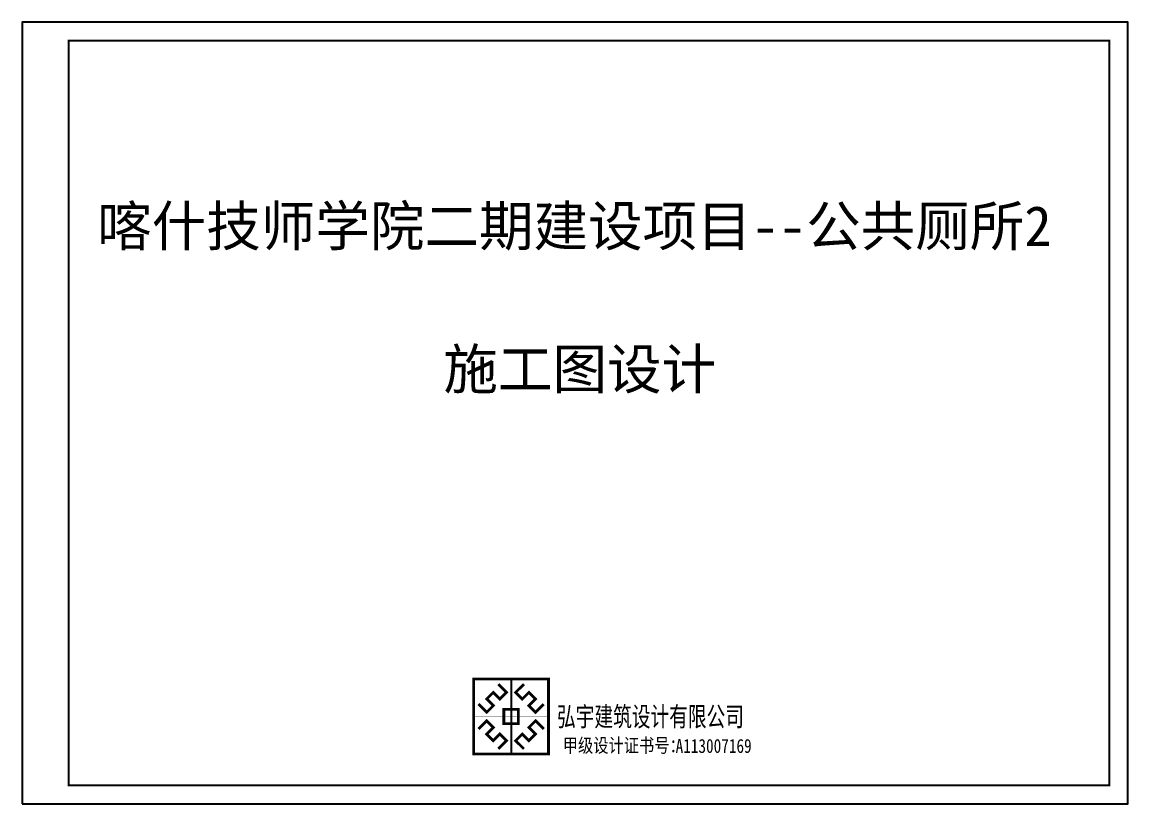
# Model space of a CAD drawing. Extents: x 126592 to 186958, y 280170 to 492839.
# Drawn here: x 126592 to 185992, y 450839 to 492839 of the extents above; entities that cross this region are included whole.
import ezdxf
from ezdxf.enums import TextEntityAlignment as Align

# ---------------------------------------------------------------- set-up
doc = ezdxf.new("R2010")
doc.units = 0
doc.header["$LTSCALE"] = 1000
doc.header["$MEASUREMENT"] = 0
for name, color, linetype in [('PUB_TEXT', 7, 'Continuous'), ('TK', 126, 'Continuous'), ('TWT_TITLE', 7, 'Continuous')]:
    doc.layers.add(name, color=color, linetype=linetype)
doc.styles.add('_TCH_DYN', font='')
doc.styles.add('_TEL_DIM', font='simhei.ttf', dxfattribs={"width": 0.8, "height": 3.5})
doc.styles.get('_TCH_DYN').set_extended_font_data('SimSun')

# ---------------------------------------------------------------- blocks, each defined once
blk = doc.blocks.new('logo')
at = {"color": 6}
blk.add_line((1004, 2011), (1004, 0), dxfattribs=at)
at = {"color": 6, "const_width": 74.6}
for points in [[(0, 2011), (2008, 2011), (2008, 0), (0, 0)], [(809, 1198), (1199, 1198), (1199, 813), (809, 813)]]:
    blk.add_lwpolyline(points, close=True, dxfattribs=at)
at = {"color": 6}
blk.add_lwpolyline([(0, 2011), (2008, 2011), (2008, 0), (0, 0)], close=True, dxfattribs=at)
for points, const_width in [([(660, 1874), (883, 1654), (704, 1475), (526, 1653), (350, 1477), (528, 1299), (350, 1120), (129, 1340)], 74.6), ([(1004, 2011), (1004, 0)], 15.2), ([(1348, 1874), (1125, 1654), (1304, 1475), (1482, 1653), (1658, 1477), (1480, 1299), (1659, 1120), (1879, 1340)], 74.6), ([(0, 1006), (2008, 1006)], 15.2), ([(660, 137), (883, 357), (704, 536), (526, 358), (350, 534), (528, 712), (350, 891), (129, 671)], 74.6), ([(1348, 137), (1125, 357), (1304, 536), (1482, 358), (1658, 534), (1480, 712), (1659, 891), (1879, 671)], 74.6)]:
    blk.add_lwpolyline(points, dxfattribs=dict(at, const_width=const_width))

msp = doc.modelspace()

# ---------------------------------------------------------------- linework, layer by layer
at = {"layer": 'TWT_TITLE'}
msp.add_lwpolyline([(126592, 450839), (185992, 450839), (185992, 492839), (126592, 492839)], close=True, dxfattribs=at)
at = {"layer": 'TWT_TITLE', "const_width": 100}
msp.add_lwpolyline([(129092, 451839), (184992, 451839), (184992, 491839), (129092, 491839)], close=True, dxfattribs=at)

# ---------------------------------------------------------------- block references
at = {"color": 7, "xscale": 2.002380952370004, "yscale": 2.002380952370004, "zscale": 2.002380952367111}
msp.add_blockref('logo', (150850, 453519), dxfattribs=at)

# ---------------------------------------------------------------- texts
at = {"layer": 'PUB_TEXT', "style": '_TCH_DYN'}
for s, height, p in [('喀什技师学院二期建设项目--公共厕所2', 2148.28, (130622, 480811)), ('施工图设计', 2148.3, (149224, 473124))]:
    msp.add_text(s, height=height, dxfattribs=at).set_placement(p)
at = {"layer": 'TK', "color": 3, "style": '_TEL_DIM'}
for s, height, width, p in [('弘宇建筑设计有限公司', 1051.2, 0.7, (155330, 455005)), ('A113007169', 750.9, 0.8, (161696, 453578))]:
    msp.add_text(s, height=height, dxfattribs=dict(at, width=width)).set_placement(p)
at = {"layer": 'TK', "color": 3, "style": '_TEL_DIM', "width": 0.8}
msp.add_text('甲级设计证书号：', height=750.9, dxfattribs=at).set_placement((162190, 453606), align=Align.RIGHT)

doc.saveas('drawing.dxf')
